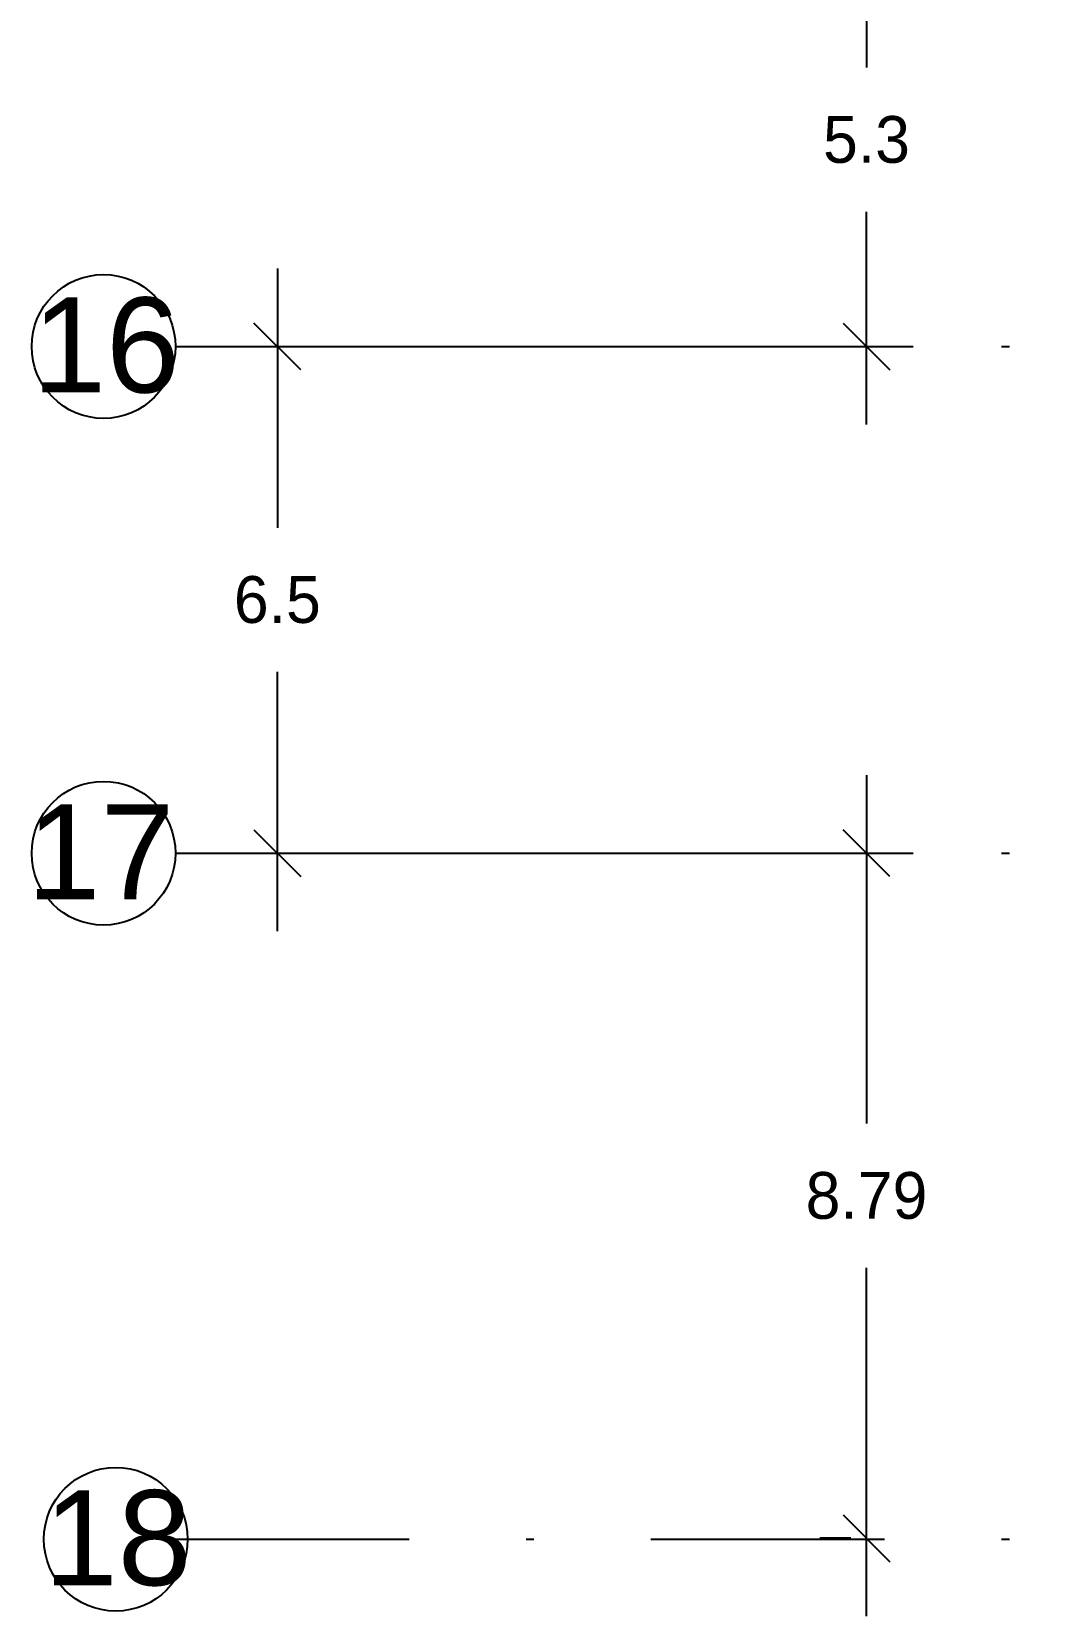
# Model space of a CAD drawing. Header units: millimetres. Extents: x -1615 to -538, y 177 to 397.
# Drawn here: x -829.02 to -815.88, y 244.99 to 265.32 of the extents above; entities that cross this region are included whole.
import ezdxf

# ---------------------------------------------------------------- set-up
doc = ezdxf.new("R2010")
doc.units = ezdxf.units.MM
doc.linetypes.add('DASHDOT', pattern=[1, 0.5, -0.25, 0, -0.25])
doc.layers.add('EJES', color=4, linetype='DASHDOT')
doc.styles.get("Standard").update_dxf_attribs({"font": 'stylu.ttf'})
doc.styles.add('SUIZOA', font='swissl.ttf')
doc.dimstyles.new('ISO-25', dxfattribs={"dimtxt": 0.5, "dimasz": 0.5, "dimexe": 0.5, "dimexo": 0.625, "dimtad": 0, "dimtih": 1, "dimtoh": 1, "dimtxsty": 'Standard', "dimblk": 'ARCHTICK', "dimcen": 2.5, "dimadec": 0, "dimazin": 0, "dimtfac": 1, "dimtmove": 0, "dimatfit": 3, "dimfxl": 0, "dimarcsym": 0})

# ---------------------------------------------------------------- blocks, each defined once
blk = doc.blocks.new('_Oblique')
at = {"color": 0, "linetype": 'ByBlock', "lineweight": -2}
blk.add_line((-0.5, -0.5), (0.5, 0.5), dxfattribs=at)
blk = doc.blocks.new('*D67')
at = {"color": 0, "lineweight": -2}
for p, q in [((1082.707, 189.993), (1082.707, 187.267)), ((1082.507, 188.993), (1082.107, 188.993)), ((1082.707, 182.69), (1082.707, 185.417)), ((1075.342, 183.69), (1083.307, 183.69))]:
    blk.add_line(p, q, dxfattribs=at)
at = {"layer": 'Defpoints', "color": 0}
for p in [(1082.707, 188.993), (1075.142, 183.69), (1082.707, 183.69)]:
    blk.add_point(p, dxfattribs=at)
at = {"color": 0, "lineweight": -2, "xscale": 0.6, "yscale": 0.6, "zscale": 0.6}
for p, rotation in [((1082.707, 188.993), 90), ((1082.707, 183.69), 270)]:
    blk.add_blockref('_Oblique', p, dxfattribs=dict(at, rotation=rotation))
at = {"color": 0, "insert": (1082.707, 186.342), "char_height": 0.6, "attachment_point": 5}
blk.add_mtext('5.3', dxfattribs=at)
blk = doc.blocks.new('_ArchTick')
at = {"color": 0, "linetype": 'ByBlock', "const_width": 0.15}
blk.add_lwpolyline([(-0.5, -0.5), (0.5, 0.5)], dxfattribs=at)
blk = doc.blocks.new('*D68')
at = {"color": 0, "lineweight": -2}
for p, q in [((1075.148, 184.69), (1075.148, 181.365)), ((1075.342, 183.69), (1075.748, 183.69)), ((1075.148, 176.19), (1075.148, 179.515)), ((1075.341, 177.19), (1075.748, 177.19))]:
    blk.add_line(p, q, dxfattribs=at)
at = {"layer": 'Defpoints', "color": 0}
for p in [(1075.142, 183.69), (1075.141, 177.19), (1075.148, 177.19)]:
    blk.add_point(p, dxfattribs=at)
at = {"color": 0, "lineweight": -2, "xscale": 0.6, "yscale": 0.6, "zscale": 0.6}
for p, rotation in [((1075.148, 183.69), 90), ((1075.148, 177.19), 270)]:
    blk.add_blockref('_Oblique', p, dxfattribs=dict(at, rotation=rotation))
at = {"color": 0, "insert": (1075.148, 180.44), "char_height": 0.6, "attachment_point": 5}
blk.add_mtext('6.5', dxfattribs=at)
blk = doc.blocks.new('*D69')
at = {"color": 0, "lineweight": -2}
for p, q in [((1082.707, 178.19), (1082.707, 173.721)), ((1075.341, 177.19), (1083.307, 177.19)), ((1082.707, 167.402), (1082.707, 171.871)), ((1082.507, 168.402), (1082.107, 168.402))]:
    blk.add_line(p, q, dxfattribs=at)
at = {"layer": 'Defpoints', "color": 0}
for p in [(1075.141, 177.19), (1082.707, 168.402), (1082.707, 168.402)]:
    blk.add_point(p, dxfattribs=at)
at = {"color": 0, "lineweight": -2, "xscale": 0.6, "yscale": 0.6, "zscale": 0.6}
for p, rotation in [((1082.707, 177.19), 90), ((1082.707, 168.402), 270)]:
    blk.add_blockref('_Oblique', p, dxfattribs=dict(at, rotation=rotation))
at = {"color": 0, "insert": (1082.707, 172.796), "char_height": 0.6, "attachment_point": 5}
blk.add_mtext('8.79', dxfattribs=at)
blk = doc.blocks.new('HJSFLHSDGJHISDKGBGJKFAD')
at = {"layer": 'EJES', "color": 2, "ltscale": 6}
for p, q in [((1073.84, 183.69), (1088.774, 183.69)), ((1073.84, 177.19), (1088.774, 177.19)), ((1073.84, 168.39), (1165.042, 168.39))]:
    blk.add_line(p, q, dxfattribs=at)
at = {"layer": 'EJES', "linetype": 'Continuous'}
for centre in [(1072.918, 183.69), (1072.918, 177.19), (1073.075, 168.39)]:
    blk.add_circle(centre, 0.922, dxfattribs=at)
at = {"layer": 'EJES', "color": 5, "style": 'SUIZOA'}
for s, p in [('16', (1072.003, 183.1)), ('17', (1071.933, 176.6)), ('18', (1072.153, 167.8))]:
    blk.add_text(s, height=1.2189, dxfattribs=at).set_placement(p)
for base, p1, p2, picture, middle in [((1082.707, 183.69), (1082.707, 188.993), (1075.142, 183.69), '*D67', (1082.707, 186.342)), ((1075.148, 177.19), (1075.142, 183.69), (1075.141, 177.19), '*D68', (1075.148, 180.44)), ((1082.707, 168.402), (1075.141, 177.19), (1082.707, 168.402), '*D69', (1082.707, 172.796))]:
    dim = blk.add_linear_dim(base=base, p1=p1, p2=p2, angle=90, dimstyle='ISO-25', override={"dimtxt": 0.6, "dimasz": 0.6, "dimexe": 0.6, "dimexo": 0.2, "dimtad": 0, "dimtih": 1, "dimdsep": 46, "dimblk1": 'Oblique', "dimblk2": 'Oblique', "dimsah": 1, "dimdle": 1})
    dim.commit()
    dim.dimension.update_dxf_attribs({"geometry": picture, "text_midpoint": middle})

msp = doc.modelspace()

# ---------------------------------------------------------------- block references
msp.add_blockref('HJSFLHSDGJHISDKGBGJKFAD', (-1901.02, 77.59))

doc.saveas('drawing.dxf')
